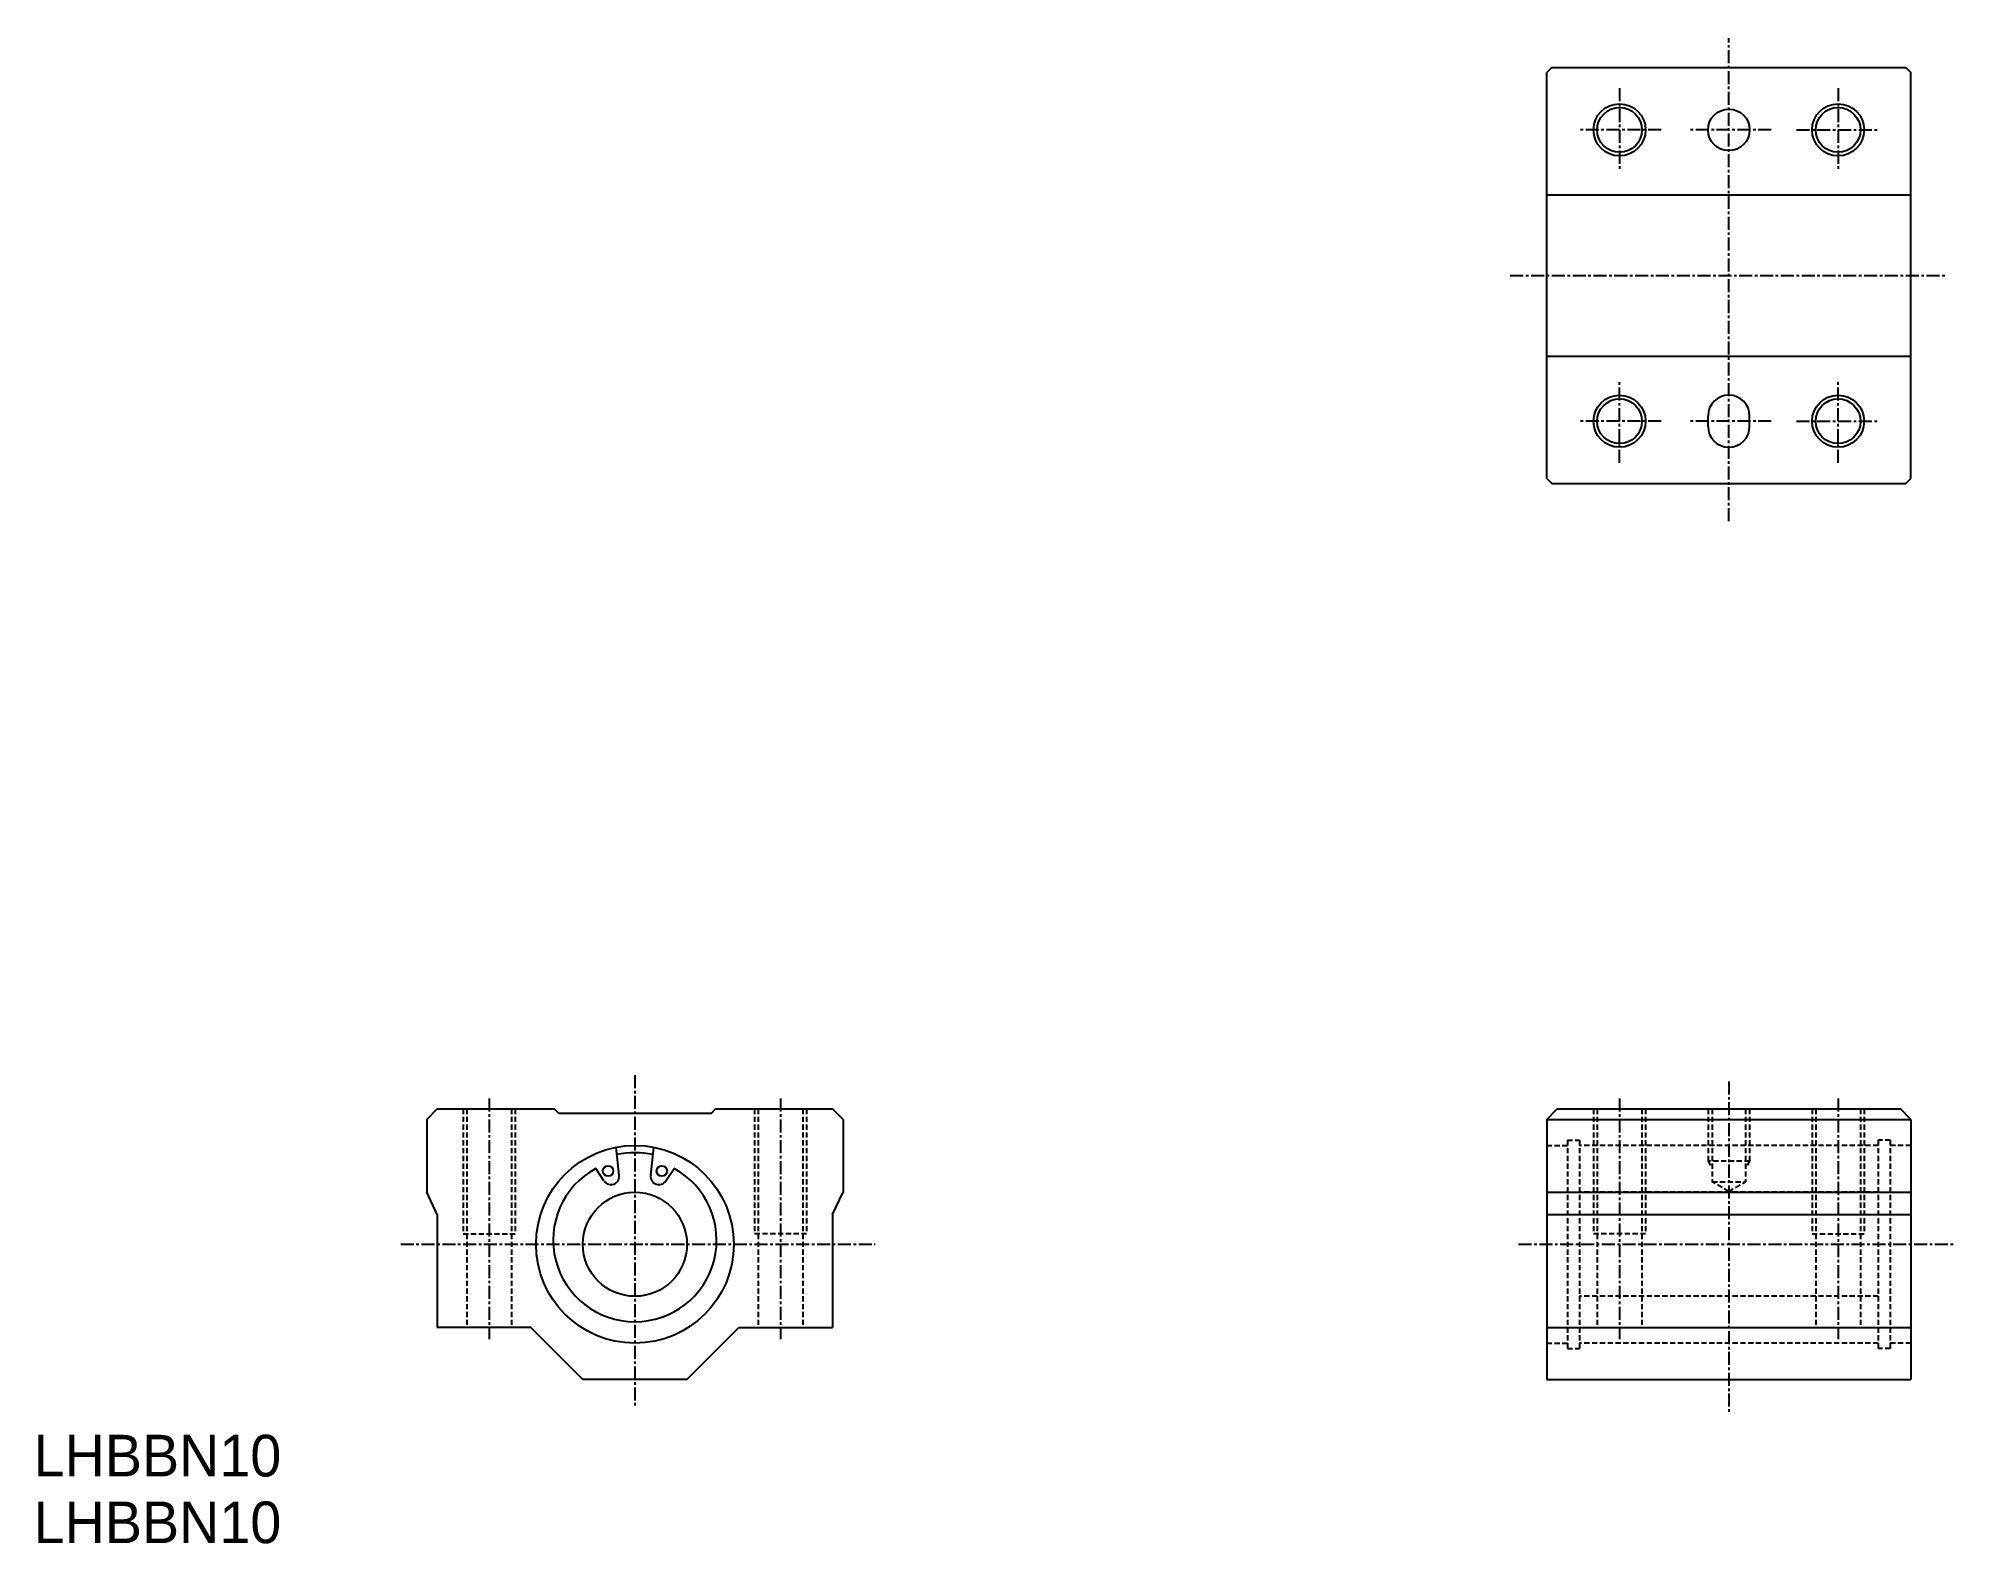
# Model space of a CAD drawing. Extents: x 56 to 240, y 35 to 179.
import ezdxf

# ---------------------------------------------------------------- set-up
doc = ezdxf.new("R2010")
doc.units = 0
doc.linetypes.add('CENTER', pattern=[2, 1.25, -0.25, 0.25, -0.25])
doc.linetypes.add('DASHED', pattern=[0.75, 0.5, -0.25])
doc.layers.get('0').update_dxf_attribs({"linetype": 'CONTINUOUS'})
doc.layers.add('CENTER', color=1, linetype='CENTER')

msp = doc.modelspace()

# ---------------------------------------------------------------- linework, layer by layer
at = {"color": 7, "linetype": 'CONTINUOUS'}
for p, q in [((201.25, 176.64), (200.75, 176.14)), ((200.75, 137.14), (200.75, 176.14)), ((201.25, 176.64), (235.25, 176.64)), ((235.25, 176.64), (235.75, 176.14)), ((235.75, 137.14), (235.75, 176.14)), ((200.75, 164.39), (235.75, 164.39)), ((200.75, 148.89), (235.75, 148.89)), ((216.25, 142.14), (216.25, 143.14)), ((220.25, 142.14), (220.25, 143.14)), ((200.75, 137.14), (201.25, 136.64)), ((201.25, 136.64), (235.25, 136.64)), ((235.25, 136.64), (235.75, 137.14)), ((93.15, 75.55), (94.15, 76.55)), ((93.15, 75.55), (93.15, 68.55)), ((94.15, 76.55), (105.4, 76.55)), ((105.8, 76.15), (105.4, 76.55)), ((105.8, 76.15), (120.5, 76.15)), ((120.5, 76.15), (120.9, 76.55)), ((120.9, 76.55), (132.15, 76.55)), ((133.15, 75.55), (132.15, 76.55)), ((133.15, 75.55), (133.15, 68.55)), ((200.75, 75.55), (201.75, 76.55)), ((200.75, 75.55), (200.75, 50.55)), ((200.75, 75.55), (235.75, 75.55)), ((201.75, 76.55), (234.75, 76.55)), ((235.75, 75.55), (234.75, 76.55)), ((235.75, 75.55), (235.75, 50.55)), ((111.64, 70.17), (111.34, 72.87)), ((114.67, 70.17), (114.97, 72.87)), ((110.18, 69.64), (109.39, 70.84)), ((116.13, 69.64), (116.92, 70.84)), ((94.15, 66.41), (93.15, 68.55)), ((132.15, 66.41), (133.15, 68.55)), ((200.75, 68.55), (235.75, 68.55)), ((94.15, 66.41), (94.15, 55.55)), ((132.15, 66.41), (132.15, 55.55)), ((200.75, 66.41), (235.75, 66.41)), ((103.15, 55.55), (94.15, 55.55)), ((108.15, 50.55), (103.15, 55.55)), ((118.15, 50.55), (123.15, 55.55)), ((123.15, 55.55), (132.15, 55.55)), ((200.75, 55.55), (235.75, 55.55)), ((118.15, 50.55), (108.15, 50.55)), ((200.75, 50.55), (235.75, 50.55)), ((209.5, 50.55), (209.5, 50.55)), ((218.25, 50.55), (218.25, 50.55))]:
    msp.add_line(p, q, dxfattribs=at)
at = {"color": 3, "linetype": 'DASHED'}
for p, q in [((96.65, 76.55), (96.65, 64.55)), ((97, 76.55), (97, 55.55)), ((101.3, 76.55), (101.3, 55.55)), ((101.65, 76.55), (101.65, 64.55)), ((124.65, 76.55), (124.65, 64.55)), ((125, 76.55), (125, 55.55)), ((129.3, 76.55), (129.3, 55.55)), ((129.65, 76.55), (129.65, 64.55)), ((205.25, 76.55), (205.25, 64.55)), ((205.6, 76.55), (205.6, 55.55)), ((209.9, 76.55), (209.9, 55.55)), ((210.25, 76.55), (210.25, 64.55)), ((216.25, 76.55), (216.25, 71.55)), ((216.65, 76.55), (216.65, 69.55)), ((219.85, 76.55), (219.85, 69.55)), ((220.25, 76.55), (220.25, 71.55)), ((226.25, 76.55), (226.25, 64.55)), ((226.6, 76.55), (226.6, 55.55)), ((230.9, 76.55), (230.9, 55.55)), ((231.25, 76.55), (231.25, 64.55)), ((200.75, 73.05), (202.74, 73.05)), ((202.74, 73.55), (202.74, 53.55)), ((202.74, 73.55), (203.89, 73.55)), ((203.89, 73.55), (203.89, 53.55)), ((232.61, 73.05), (203.89, 73.05)), ((232.61, 73.55), (232.61, 53.55)), ((233.76, 73.55), (232.61, 73.55)), ((233.76, 73.55), (233.76, 53.55)), ((235.75, 73.05), (233.76, 73.05)), ((216.25, 71.55), (216.65, 70.86)), ((220.25, 71.55), (216.25, 71.55)), ((220.25, 71.55), (219.85, 70.86)), ((232.61, 68.55), (203.89, 68.55)), ((218.25, 68.63), (216.65, 69.55)), ((216.65, 69.55), (219.85, 69.55)), ((218.25, 68.63), (219.85, 69.55)), ((96.65, 64.55), (101.65, 64.55)), ((129.65, 64.55), (124.65, 64.55)), ((210.25, 64.55), (205.25, 64.55)), ((226.25, 64.55), (231.25, 64.55)), ((232.61, 58.55), (203.89, 58.55)), ((200.75, 54.05), (202.74, 54.05)), ((202.74, 53.55), (203.89, 53.55)), ((232.61, 54.05), (203.89, 54.05)), ((233.76, 53.55), (232.61, 53.55)), ((235.75, 54.05), (233.76, 54.05))]:
    msp.add_line(p, q, dxfattribs=at)
at = {"color": 3}
for centre in [(207.75, 170.64), (228.75, 170.64), (207.75, 142.64), (228.75, 142.64)]:
    msp.add_circle(centre, 2.5, dxfattribs=at)
at = {"color": 7, "linetype": 'CONTINUOUS'}
for centre, radius in [((207.75, 170.64), 2.15), ((218.25, 170.64), 2), ((228.75, 170.64), 2.15), ((207.75, 142.64), 2.15), ((228.75, 142.64), 2.15), ((113.15, 63.55), 9.5), ((110.57, 70.59), 0.5), ((115.74, 70.59), 0.5), ((113.15, 63.55), 5)]:
    msp.add_circle(centre, radius, dxfattribs=at)
for centre, radius, start, end in [((218.25, 143.14), 2, 0, 180), ((218.25, 142.14), 2, 180, 0), ((113.15, 63.55), 8.8, 78.5956, 101.4044), ((113.15, 63.95), 7.85, 118.6775, 61.3225), ((110.85, 70.08), 0.8, 213.5312, 6.53), ((115.46, 70.08), 0.8, 173.47, 326.4688)]:
    msp.add_arc(centre, radius, start, end, dxfattribs=at)
at = {"layer": 'CENTER', "color": 1, "linetype": 'CENTER'}
for p, q in [((218.25, 133.04), (218.25, 179.44)), ((207.75, 174.64), (207.75, 166.64)), ((228.75, 174.64), (228.75, 166.64)), ((211.75, 170.64), (203.75, 170.64)), ((222.33, 170.64), (214.33, 170.64)), ((224.75, 170.64), (232.75, 170.64)), ((197.25, 156.64), (239.17, 156.64)), ((207.75, 138.64), (207.75, 146.64)), ((228.75, 138.64), (228.75, 146.64)), ((211.75, 142.64), (203.75, 142.64)), ((222.33, 142.64), (214.33, 142.64)), ((224.75, 142.64), (232.75, 142.64)), ((113.15, 79.8), (113.15, 47.88)), ((218.25, 79.2), (218.25, 47.28)), ((99.15, 77.55), (99.15, 54.42)), ((127.15, 77.55), (127.15, 54.42)), ((207.75, 77.55), (207.75, 54.42)), ((228.75, 77.55), (228.75, 54.42)), ((90.65, 63.55), (136.25, 63.55)), ((198.05, 63.55), (239.85, 63.55))]:
    msp.add_line(p, q, dxfattribs=at)

# ---------------------------------------------------------------- texts
at = {"color": 7, "linetype": 'CONTINUOUS'}
for p in [(55.39, 41.24), (55.39, 34.83)]:
    msp.add_text('LHBBN10', height=4, dxfattribs=at).set_placement(p)

doc.saveas('drawing.dxf')
